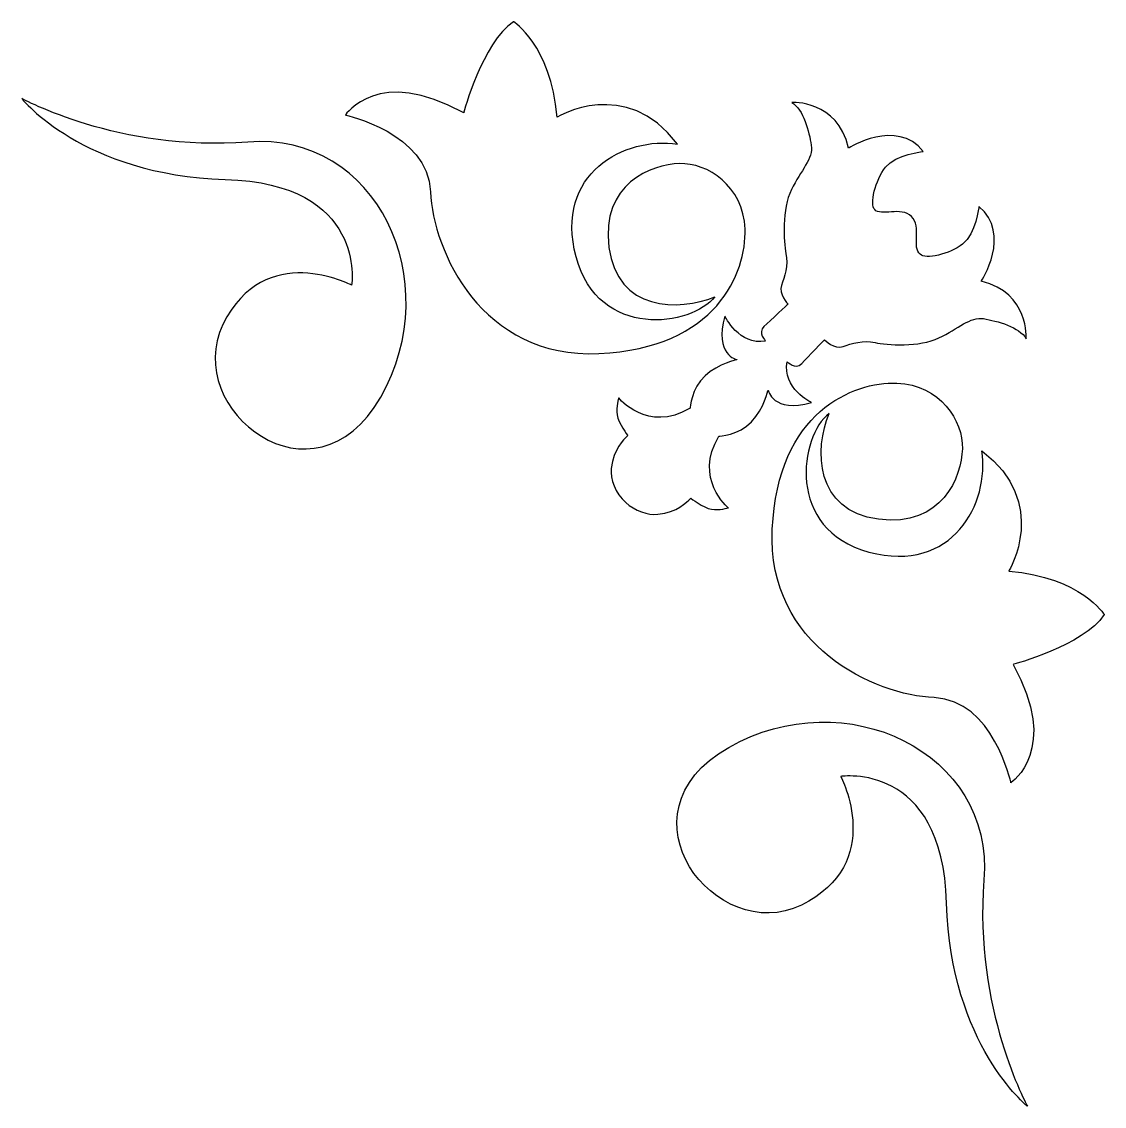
# Model space of a CAD drawing. Header units: centimetres. Extents: x -20.52 to -13.85, y -9 to -2.32.
import ezdxf

# ---------------------------------------------------------------- set-up
doc = ezdxf.new("R2010")
doc.units = ezdxf.units.CM
doc.header["$MEASUREMENT"] = 0
doc.layers.add('layer 1', color=7, linetype='Continuous')

msp = doc.modelspace()

# ---------------------------------------------------------------- linework, layer by layer
at = {"layer": 'layer 1', "color": 250}
for points, knots in [([(-18.52279, -2.89667), (-18.52279, -2.89667), (-18.31842, -2.59011), (-17.79473, -2.88389), (-17.79473, -2.88389), (-17.79473, -2.88389), (-17.67977, -2.44961), (-17.48817, -2.32188), (-17.48817, -2.32188), (-17.48817, -2.32188), (-17.25826, -2.46238), (-17.21994, -2.90944), (-17.21994, -2.90944), (-17.21994, -2.90944), (-16.79843, -2.65398), (-16.47911, -3.07549), (-16.47911, -3.07549), (-16.79967, -3.02657), (-17.24029, -3.25455), (-17.10243, -3.77034), (-17.10243, -3.77034), (-16.96457, -4.28613), (-16.38714, -4.19709), (-16.24919, -4.01558), (-16.24919, -4.01558), (-16.46889, -4.10741), (-16.84953, -4.10499), (-16.90062, -3.71158), (-16.90062, -3.71158), (-16.95171, -3.31817), (-16.63749, -3.20066), (-16.46633, -3.19555), (-16.46633, -3.19555), (-16.29518, -3.19044), (-16.07293, -3.33095), (-16.06271, -3.59918), (-16.06271, -3.59918), (-16.05249, -3.86741), (-16.23898, -4.33235), (-16.96193, -4.36556), (-16.96193, -4.36556), (-17.68488, -4.39877), (-17.98377, -3.73204), (-17.99909, -3.36927), (-17.99909, -3.36927), (-18.01442, -3.0065), (-18.52279, -2.89667), (-18.52279, -2.89667)], [0, 0, 0, 0, 0.0769231, 0.0769231, 0.0769231, 0.0769231, 0.1538462, 0.1538462, 0.1538462, 0.1538462, 0.2307692, 0.2307692, 0.2307692, 0.2307692, 0.3076923, 0.3076923, 0.3076923, 0.3076923, 0.3846154, 0.3846154, 0.3846154, 0.3846154, 0.4615385, 0.4615385, 0.4615385, 0.4615385, 0.5384615, 0.5384615, 0.5384615, 0.5384615, 0.6153846, 0.6153846, 0.6153846, 0.6153846, 0.6923077, 0.6923077, 0.6923077, 0.6923077, 0.7692308, 0.7692308, 0.7692308, 0.7692308, 0.8461538, 0.8461538, 0.8461538, 0.8461538, 1, 1, 1, 1]), ([(-20.51538, -2.79448), (-20.51538, -2.79448), (-19.91504, -3.12658), (-19.12312, -3.06271), (-19.12312, -3.06271), (-18.33119, -2.99885), (-17.89691, -3.91851), (-18.30565, -4.63379), (-18.30565, -4.63379), (-18.71438, -5.34908), (-19.53185, -4.71043), (-19.27639, -4.18674), (-19.27639, -4.18674), (-19.02093, -3.66305), (-18.48447, -3.94405), (-18.48447, -3.94405), (-18.48447, -3.94405), (-18.48447, -3.94405), (-18.38847, -3.31818), (-19.26362, -3.29263), (-19.26362, -3.29263), (-20.13877, -3.26708), (-20.51538, -2.79448), (-20.51538, -2.79448)], [0, 0, 0, 0, 0.1428571, 0.1428571, 0.1428571, 0.1428571, 0.2857143, 0.2857143, 0.2857143, 0.2857143, 0.4285714, 0.4285714, 0.4285714, 0.4285714, 0.5714286, 0.5714286, 0.5714286, 0.5714286, 0.7142857, 0.7142857, 0.7142857, 0.7142857, 1, 1, 1, 1]), ([(-16.84043, -4.6382), (-16.84043, -4.6382), (-16.66416, -4.85789), (-16.40104, -4.70206), (-16.40104, -4.70206), (-16.40104, -4.70206), (-16.39337, -4.57944), (-16.30907, -4.5028), (-16.30907, -4.5028), (-16.22477, -4.42617), (-16.11237, -4.40317), (-16.11237, -4.40317), (-16.11237, -4.40317), (-16.11237, -4.40317), (-16.25543, -4.37252), (-16.18645, -4.13494), (-16.18645, -4.13494), (-16.18645, -4.13494), (-16.09959, -4.31887), (-15.9361, -4.28822), (-15.9361, -4.28822), (-15.9361, -4.28822), (-15.98719, -4.23713), (-15.94632, -4.19881), (-15.94632, -4.19881), (-15.90545, -4.16049), (-15.79815, -4.06086), (-15.79815, -4.06086), (-15.79815, -4.06086), (-15.79815, -4.06086), (-15.85946, -3.99699), (-15.83903, -3.9459), (-15.83903, -3.9459), (-15.81859, -3.89481), (-15.7956, -3.82073), (-15.81092, -3.7492), (-15.81092, -3.7492), (-15.82625, -3.67767), (-15.83647, -3.4733), (-15.77772, -3.35579), (-15.77772, -3.35579), (-15.71896, -3.23828), (-15.64232, -3.16419), (-15.65509, -3.08245), (-15.65509, -3.08245), (-15.66787, -3.0007), (-15.70363, -2.8602), (-15.77516, -2.81932), (-15.77516, -2.81932), (-15.77516, -2.81932), (-15.49415, -2.80144), (-15.42518, -3.10033), (-15.42518, -3.10033), (-15.42518, -3.10033), (-15.1314, -2.91384), (-14.96535, -3.12076), (-14.96535, -3.12076), (-14.96535, -3.12076), (-15.13396, -3.13865), (-15.19782, -3.21784), (-15.19782, -3.21784), (-15.26169, -3.29703), (-15.29745, -3.44775), (-15.26424, -3.47841), (-15.26424, -3.47841), (-15.22994, -3.52271), (-15.10045, -3.45773), (-15.03729, -3.52166), (-15.03729, -3.52166), (-14.97413, -3.58558), (-15.03805, -3.71327), (-14.98454, -3.7543), (-14.98454, -3.7543), (-14.95433, -3.78792), (-14.80314, -3.75417), (-14.7231, -3.69137), (-14.7231, -3.69137), (-14.64306, -3.62857), (-14.62293, -3.46022), (-14.62293, -3.46022), (-14.62293, -3.46022), (-14.41825, -3.62902), (-14.60864, -3.92028), (-14.60864, -3.92028), (-14.60864, -3.92028), (-14.3107, -3.99325), (-14.33233, -4.27399), (-14.33233, -4.27399), (-14.33233, -4.27399), (-14.37225, -4.20192), (-14.51226, -4.16428), (-14.59383, -4.15041), (-14.59383, -4.15041), (-14.6754, -4.13655), (-14.7505, -4.21219), (-14.86879, -4.26938), (-14.86879, -4.26938), (-14.98707, -4.32655), (-15.19129, -4.31361), (-15.26261, -4.29733), (-15.26261, -4.29733), (-15.33392, -4.28104), (-15.4083, -4.30304), (-15.45967, -4.32279), (-15.45967, -4.32279), (-15.51103, -4.34255), (-15.57407, -4.28039), (-15.57407, -4.28039), (-15.57407, -4.28039), (-15.57407, -4.28039), (-15.67512, -4.38634), (-15.71398, -4.4267), (-15.71398, -4.4267), (-15.75284, -4.46706), (-15.80325, -4.41529), (-15.80325, -4.41529), (-15.80325, -4.41529), (-15.83609, -4.57835), (-15.65333, -4.66766), (-15.65333, -4.66766), (-15.65333, -4.66766), (-15.89181, -4.73345), (-15.92055, -4.59), (-15.92055, -4.59), (-15.92055, -4.59), (-15.92055, -4.59), (-15.94504, -4.70209), (-16.0228, -4.78536), (-16.0228, -4.78536), (-16.10056, -4.86863), (-16.22327, -4.87465), (-16.22327, -4.87465), (-16.22327, -4.87465), (-16.3826, -5.13567), (-16.16528, -5.31486), (-16.16528, -5.31486), (-16.16528, -5.31486), (-16.16528, -5.31486), (-16.22021, -5.33202), (-16.27015, -5.32368), (-16.27015, -5.32368), (-16.32009, -5.31533), (-16.39698, -5.25555), (-16.39698, -5.25555), (-16.39698, -5.25555), (-16.42545, -5.28328), (-16.47733, -5.34134), (-16.60014, -5.35503), (-16.60014, -5.35503), (-16.65945, -5.36164), (-16.74127, -5.33329), (-16.79734, -5.28219), (-16.79734, -5.28219), (-16.86088, -5.22427), (-16.8947, -5.13879), (-16.88641, -5.07248), (-16.88641, -5.07248), (-16.87108, -4.94986), (-16.81233, -4.89877), (-16.78423, -4.87067), (-16.78423, -4.87067), (-16.78423, -4.87067), (-16.84297, -4.79298), (-16.85065, -4.74294), (-16.85065, -4.74294), (-16.85832, -4.69289), (-16.84043, -4.6382), (-16.84043, -4.6382)], [0, 0, 0, 0, 0.0232558, 0.0232558, 0.0232558, 0.0232558, 0.0465116, 0.0465116, 0.0465116, 0.0465116, 0.0697674, 0.0697674, 0.0697674, 0.0697674, 0.0930233, 0.0930233, 0.0930233, 0.0930233, 0.1162791, 0.1162791, 0.1162791, 0.1162791, 0.1395349, 0.1395349, 0.1395349, 0.1395349, 0.1627907, 0.1627907, 0.1627907, 0.1627907, 0.1860465, 0.1860465, 0.1860465, 0.1860465, 0.2093023, 0.2093023, 0.2093023, 0.2093023, 0.2325581, 0.2325581, 0.2325581, 0.2325581, 0.255814, 0.255814, 0.255814, 0.255814, 0.2790698, 0.2790698, 0.2790698, 0.2790698, 0.3023256, 0.3023256, 0.3023256, 0.3023256, 0.3255814, 0.3255814, 0.3255814, 0.3255814, 0.3488372, 0.3488372, 0.3488372, 0.3488372, 0.372093, 0.372093, 0.372093, 0.372093, 0.3953488, 0.3953488, 0.3953488, 0.3953488, 0.4186047, 0.4186047, 0.4186047, 0.4186047, 0.4418605, 0.4418605, 0.4418605, 0.4418605, 0.4651163, 0.4651163, 0.4651163, 0.4651163, 0.4883721, 0.4883721, 0.4883721, 0.4883721, 0.5116279, 0.5116279, 0.5116279, 0.5116279, 0.5348837, 0.5348837, 0.5348837, 0.5348837, 0.5581395, 0.5581395, 0.5581395, 0.5581395, 0.5813953, 0.5813953, 0.5813953, 0.5813953, 0.6046512, 0.6046512, 0.6046512, 0.6046512, 0.627907, 0.627907, 0.627907, 0.627907, 0.6511628, 0.6511628, 0.6511628, 0.6511628, 0.6744186, 0.6744186, 0.6744186, 0.6744186, 0.6976744, 0.6976744, 0.6976744, 0.6976744, 0.7209302, 0.7209302, 0.7209302, 0.7209302, 0.744186, 0.744186, 0.744186, 0.744186, 0.7674419, 0.7674419, 0.7674419, 0.7674419, 0.7906977, 0.7906977, 0.7906977, 0.7906977, 0.8139535, 0.8139535, 0.8139535, 0.8139535, 0.8372093, 0.8372093, 0.8372093, 0.8372093, 0.8604651, 0.8604651, 0.8604651, 0.8604651, 0.8837209, 0.8837209, 0.8837209, 0.8837209, 0.9069767, 0.9069767, 0.9069767, 0.9069767, 0.9302326, 0.9302326, 0.9302326, 0.9302326, 0.9534884, 0.9534884, 0.9534884, 0.9534884, 1, 1, 1, 1]), ([(-14.42602, -7.00763), (-14.42602, -7.00763), (-14.11947, -6.80326), (-14.41325, -6.27956), (-14.41325, -6.27956), (-14.41325, -6.27956), (-13.97897, -6.16461), (-13.85124, -5.97301), (-13.85124, -5.97301), (-13.85124, -5.97301), (-13.99174, -5.7431), (-14.4388, -5.70478), (-14.4388, -5.70478), (-14.4388, -5.70478), (-14.18334, -5.28327), (-14.60485, -4.96394), (-14.60485, -4.96394), (-14.55593, -5.28451), (-14.78391, -5.72512), (-15.2997, -5.58727), (-15.2997, -5.58727), (-15.81549, -5.44941), (-15.72645, -4.87198), (-15.54494, -4.73403), (-15.54494, -4.73403), (-15.63677, -4.95372), (-15.63435, -5.33436), (-15.24094, -5.38545), (-15.24094, -5.38545), (-14.84753, -5.43654), (-14.73002, -5.12233), (-14.72491, -4.95117), (-14.72491, -4.95117), (-14.7198, -4.78001), (-14.86031, -4.55776), (-15.12854, -4.54754), (-15.12854, -4.54754), (-15.39677, -4.53733), (-15.86171, -4.72381), (-15.89492, -5.44676), (-15.89492, -5.44676), (-15.92813, -6.16971), (-15.26139, -6.4686), (-14.89862, -6.48393), (-14.89862, -6.48393), (-14.53586, -6.49926), (-14.42602, -7.00763), (-14.42602, -7.00763)], [0, 0, 0, 0, 0.0769231, 0.0769231, 0.0769231, 0.0769231, 0.1538462, 0.1538462, 0.1538462, 0.1538462, 0.2307692, 0.2307692, 0.2307692, 0.2307692, 0.3076923, 0.3076923, 0.3076923, 0.3076923, 0.3846154, 0.3846154, 0.3846154, 0.3846154, 0.4615385, 0.4615385, 0.4615385, 0.4615385, 0.5384615, 0.5384615, 0.5384615, 0.5384615, 0.6153846, 0.6153846, 0.6153846, 0.6153846, 0.6923077, 0.6923077, 0.6923077, 0.6923077, 0.7692308, 0.7692308, 0.7692308, 0.7692308, 0.8461538, 0.8461538, 0.8461538, 0.8461538, 1, 1, 1, 1]), ([(-14.32384, -9.00022), (-14.32384, -9.00022), (-14.65594, -8.39988), (-14.59207, -7.60796), (-14.59207, -7.60796), (-14.52821, -6.81603), (-15.44786, -6.38175), (-16.16315, -6.79048), (-16.16315, -6.79048), (-16.87844, -7.19922), (-16.23979, -8.01669), (-15.7161, -7.76123), (-15.7161, -7.76123), (-15.1924, -7.50577), (-15.47341, -6.96931), (-15.47341, -6.96931), (-15.47341, -6.96931), (-15.47341, -6.96931), (-14.84754, -6.87331), (-14.82199, -7.74846), (-14.82199, -7.74846), (-14.79643, -8.62361), (-14.32384, -9.00022), (-14.32384, -9.00022)], [0, 0, 0, 0, 0.1428571, 0.1428571, 0.1428571, 0.1428571, 0.2857143, 0.2857143, 0.2857143, 0.2857143, 0.4285714, 0.4285714, 0.4285714, 0.4285714, 0.5714286, 0.5714286, 0.5714286, 0.5714286, 0.7142857, 0.7142857, 0.7142857, 0.7142857, 1, 1, 1, 1])]:
    msp.add_open_spline(points, degree=3, knots=knots, dxfattribs=at)

doc.saveas('drawing.dxf')
